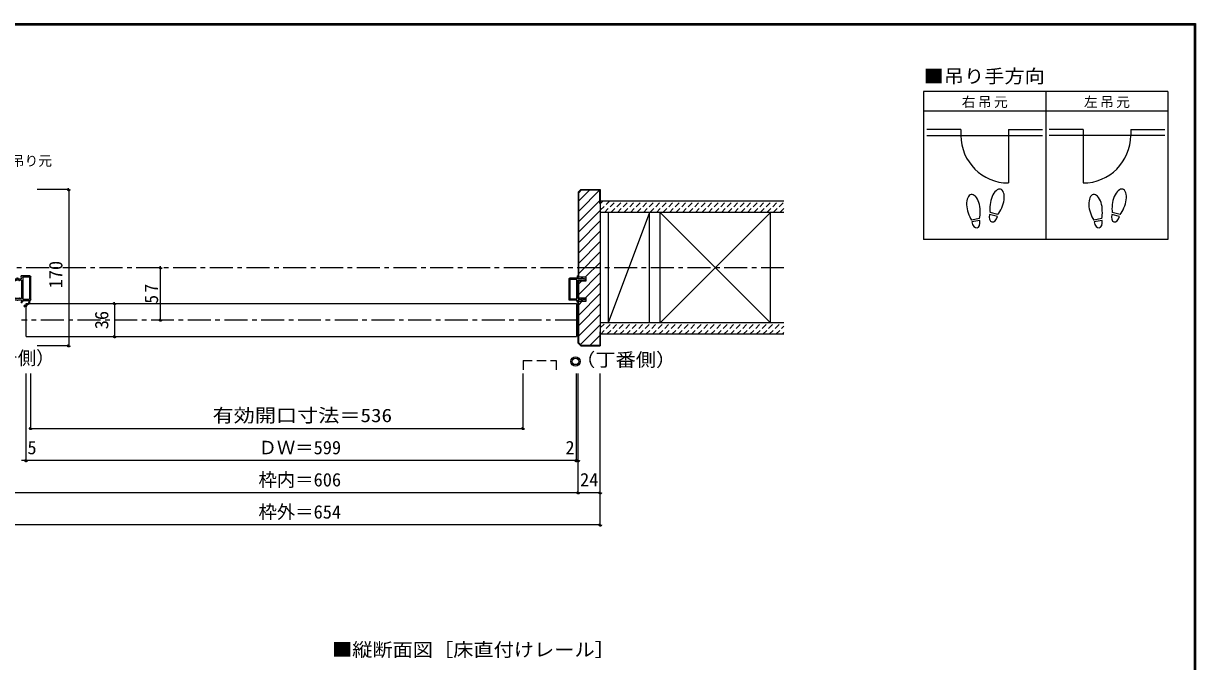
# Model space of a CAD drawing. Units: millimetres at full size, sheet at 1:5. Extents: x -973 to 977, y -718 to 696.
# Drawn here: x -299 to 977, y 1 to 696 of the extents above; entities that cross this region are included whole.
import ezdxf
from ezdxf.enums import TextEntityAlignment as Align

# ---------------------------------------------------------------- set-up
doc = ezdxf.new("R2010")
doc.units = ezdxf.units.MM
doc.header["$LTSCALE"] = 5
doc.header["$PDMODE"] = 32
doc.header["$PDSIZE"] = 2.5
for name, pattern in [('CHAIN1', [8, 5, -1, 1, -1]), ('DASHED1', [1.8, 1.2, -0.6]), ('DASHED2', [3, 2, -1])]:
    doc.linetypes.add(name, pattern=pattern)
for name, color, linetype in [('0-0_補助線', 7, 'Continuous'), ('0-1_通り芯', 4, 'CHAIN1'), ('0-3_仕上げ', 7, 'Continuous'), ('0-4_枠', 3, 'Continuous'), ('0-6_扉', 6, 'Continuous'), ('0-7_金物', 7, 'Continuous'), ('0-8_戸当り', 3, 'Continuous'), ('0-A_文字', 7, 'Continuous'), ('0-B_寸法', 4, 'DASHED1'), ('0-C_ハッチ', 4, 'DASHED1'), ('F-1_枠', 6, 'Continuous')]:
    doc.layers.add(name, color=color, linetype=linetype)
doc.styles.add('ＭＳ ゴシック', font='')
doc.styles.get('ＭＳ ゴシック').set_extended_font_data('MS Gothic')

# ---------------------------------------------------------------- blocks, each defined once
blk = doc.blocks.new('2')
at = {"layer": '0-0_補助線'}
for p, q in [((-9.846, -9.622), (-9.846, 15.078)), ((-8.846, 16.078), (0.354, 16.078)), ((-8.846, 15.878), (0.637, 15.878)), ((-8.446, 14.378), (-8.446, -8.922)), ((-8.146, 14.678), (-1.546, 14.678)), ((-1.246, 14.378), (-1.246, -8.922)), ((4.154, 13.753), (4.154, 13.053)), ((5.154, 13.053), (4.512, 13.876)), ((7.154, 13.053), (5.154, 13.053)), ((0.154, 11.653), (2.154, 11.653)), ((0.154, 11.653), (0.154, -8.497)), ((2.154, 10.953), (2.154, 11.653)), ((3.154, 11.653), (2.512, 10.83)), ((3.154, 11.653), (6.154, 11.653)), ((6.154, 10.953), (6.154, 11.653)), ((7.558, 12.258), (6.516, 10.835)), ((-1.48, -10.622), (-8.846, -10.622)), ((-1.546, -9.222), (-8.146, -9.222)), ((-1.189, -10.85), (-0.732, -12.694)), ((0.154, -8.497), (2.154, -8.497)), ((4.154, -9.897), (0.154, -9.897)), ((0.154, -9.897), (0.154, -10.622)), ((0.154, -10.622), (0.645, -12.548)), ((2.154, -7.797), (2.154, -8.497)), ((3.154, -8.497), (2.512, -7.674)), ((3.154, -8.497), (6.154, -8.497)), ((4.154, -10.597), (4.154, -9.897)), ((5.154, -9.897), (4.512, -10.72)), ((7.154, -9.897), (5.154, -9.897)), ((6.154, -7.797), (6.154, -8.497)), ((7.558, -9.101), (6.516, -7.679)), ((0.354, -12.922), (-0.441, -12.922))]:
    blk.add_line(p, q, dxfattribs=at)
for points in [[(-9.646, 15.078), (-9.646, -9.622), (-9.846, -9.622)], [(4.154, 13.053), (0.154, 13.053), (0.649, 15.723)]]:
    blk.add_lwpolyline(points, dxfattribs=at)
for centre, radius, start, end in [((-8.846, 15.078), 1, 90, 180), ((-8.846, 15.078), 0.8, 90, 180), ((-8.146, 14.378), 0.3, 90, 180), ((-1.546, 14.378), 0.3, 0, 90), ((0.354, 15.778), 0.3, 349.49875, 90), ((4.354, 13.753), 0.2, 37.96957, 180), ((7.154, 12.553), 0.5, 323.78053, 90), ((2.354, 10.953), 0.2, 180, 322.03043), ((6.354, 10.953), 0.2, 180, 323.78053), ((-8.846, -9.622), 1, 180, 270), ((-2.846, -10.72), 6, 179.06153, 259.29815), ((-8.146, -8.922), 0.3, 180, 270), ((-2.846, -10.72), 5.3, 178.93757, 259.29815), ((-1.546, -8.922), 0.3, 270, 0), ((-1.48, -10.922), 0.3, 13.9282, 90), ((-0.441, -12.622), 0.3, 193.9282, 270), ((0.354, -12.622), 0.3, 270, 14.29438), ((2.354, -7.797), 0.2, 37.96957, 180), ((4.354, -10.597), 0.2, 180, 322.03043), ((6.354, -7.797), 0.2, 36.21947, 180), ((7.154, -9.397), 0.5, 270, 36.21947), ((-3.896, -16.272), 0.35, 259.29815, 79.29815)]:
    blk.add_arc(centre, radius, start, end, dxfattribs=at)
blk.add_point((-3.896, -16.622), dxfattribs=at)
blk = doc.blocks.new('01')
at = {"layer": '0-0_補助線'}
for p, q in [((-14.5, 0.346), (-14.5, -0.449)), ((-14.3, 0.346), (-14.3, -0.449)), ((-12.045, -0.049), (-14.178, 0.444)), ((-12, 0.146), (-14.133, 0.639)), ((-11.475, 5.146), (-12.298, 4.504)), ((-12.175, 4.146), (-11.475, 4.146)), ((-12.045, -0.049), (-11.993, 0.145)), ((-11.475, 0.146), (-12, 0.146)), ((-11.475, 7.146), (-11.475, 5.146)), ((-11.475, 4.146), (-11.475, 0.146)), ((-10.68, 7.55), (-9.257, 6.508)), ((-9.375, 6.146), (-10.075, 6.146)), ((-10.075, 3.146), (-10.075, 6.146)), ((-10.075, 3.146), (-9.252, 2.504)), ((-9.375, 2.146), (-10.075, 2.146)), ((-10.075, 0.146), (-10.075, 2.146)), ((-10.075, 0.146), (10.075, 0.146)), ((10.075, 3.146), (9.252, 2.504)), ((10.68, 7.55), (9.257, 6.508)), ((9.375, 6.146), (10.075, 6.146)), ((9.375, 2.146), (10.075, 2.146)), ((10.075, 3.146), (10.075, 6.146)), ((10.075, 0.146), (10.075, 2.146)), ((11.475, 7.146), (11.475, 5.146)), ((11.475, 5.146), (12.298, 4.504)), ((12.175, 4.146), (11.475, 4.146)), ((11.475, 4.146), (11.475, 0.146)), ((11.475, 0.146), (12, 0.146)), ((12.045, -0.049), (11.993, 0.145)), ((12, 0.146), (14.133, 0.639)), ((12.045, -0.049), (14.178, 0.444)), ((14.3, 0.346), (14.3, -0.449)), ((14.5, 0.346), (14.5, -0.449)), ((-14.265, -0.741), (-12.235, -1.196)), ((-14.222, -0.546), (-12.191, -1.001)), ((-12, -1.488), (-12, -8.854)), ((-11.8, -1.488), (-11.8, -8.854)), ((-11, -9.654), (11, -9.654)), ((11, -9.854), (-11, -9.854)), ((-10.6, -1.554), (-10.6, -8.154)), ((-10.3, -1.254), (10.3, -1.254)), ((-10.3, -8.454), (10.3, -8.454)), ((10.6, -1.554), (10.6, -8.154)), ((11.8, -1.488), (11.8, -8.854)), ((12, -1.488), (12, -8.854)), ((14.222, -0.546), (12.191, -1.001)), ((14.265, -0.741), (12.235, -1.196))]:
    blk.add_line(p, q, dxfattribs=at)
for centre, radius, start, end in [((-14.2, 0.346), 0.3, 77.00048, 180), ((-14.2, 0.346), 0.1, 77.00048, 180), ((-12.175, 4.346), 0.2, 127.96957, 270), ((-10.975, 7.146), 0.5, 53.78053, 180), ((-9.375, 6.346), 0.2, 270, 53.78053), ((-9.375, 2.346), 0.2, 270, 52.03043), ((9.375, 6.346), 0.2, 126.21947, 270), ((9.375, 2.346), 0.2, 127.96957, 270), ((10.975, 7.146), 0.5, 0, 126.21947), ((12.175, 4.346), 0.2, 270, 52.03043), ((14.2, 0.346), 0.3, 0, 102.99952), ((14.2, 0.346), 0.1, 0, 102.99952), ((-14.2, -0.449), 0.3, 180, 257.3929), ((-14.2, -0.449), 0.1, 180, 257.3929), ((-12.3, -1.488), 0.3, 0, 76.0718), ((-12.3, -1.488), 0.5, 0, 76.0718), ((-11, -8.854), 1, 180, 270), ((-11, -8.854), 0.8, 180, 270), ((-10.3, -1.554), 0.3, 90, 180), ((-10.3, -8.154), 0.3, 180, 270), ((10.3, -1.554), 0.3, 0, 90), ((10.3, -8.154), 0.3, 270, 0), ((11, -8.854), 1, 270, 0), ((11, -8.854), 0.8, 270, 0), ((12.3, -1.488), 0.5, 103.9282, 180), ((12.3, -1.488), 0.3, 103.9282, 180), ((14.2, -0.449), 0.1, 282.6071, 0), ((14.2, -0.449), 0.3, 282.6071, 0)]:
    blk.add_arc(centre, radius, start, end, dxfattribs=at)

msp = doc.modelspace()

# ---------------------------------------------------------------- linework, layer by layer
at = {"layer": '0-1_通り芯'}
for p, q in [((528.653, 430), (-525.347, 430)), ((304.653, 373), (-301.347, 373))]:
    msp.add_line(p, q, dxfattribs=at)
at = {"layer": '0-3_仕上げ', "color": 2}
for p, q in [((528.653, 502.5), (328.653, 502.5)), ((528.653, 490), (328.653, 490)), ((528.653, 370), (328.653, 370)), ((528.653, 357.5), (328.653, 357.5))]:
    msp.add_line(p, q, dxfattribs=at)
at = {"layer": '0-3_仕上げ', "color": 3}
for p, q in [((337.153, 490), (337.153, 370)), ((382.153, 370), (382.153, 490)), ((394.037, 370), (394.037, 490)), ((514.037, 370), (514.037, 490))]:
    msp.add_line(p, q, dxfattribs=at)
at = {"layer": '0-3_仕上げ'}
for p, q in [((382.153, 490), (337.153, 370)), ((394.037, 370), (514.037, 490)), ((394.037, 490), (514.037, 370))]:
    msp.add_line(p, q, dxfattribs=at)
at = {"layer": '0-4_枠'}
for p, q in [((307.481, 515), (304.653, 512.172)), ((304.653, 512.172), (304.653, 419.5)), ((307.689, 514.5), (305.153, 511.964)), ((305.153, 419.5), (305.153, 511.964)), ((307.481, 515), (328.653, 515)), ((328.153, 514.5), (307.689, 514.5)), ((328.153, 500), (328.153, 514.5)), ((328.653, 515), (328.653, 345)), ((328.153, 500), (328.653, 500)), ((304.653, 397.2), (304.653, 415.8)), ((304.653, 415.8), (313.153, 415.8)), ((305.153, 397.2), (305.153, 415.8)), ((304.653, 397.2), (313.153, 397.2)), ((313.153, 393.5), (313.153, 397.2)), ((304.653, 393.5), (313.153, 393.5)), ((304.653, 347.828), (304.653, 393.5)), ((305.153, 348.036), (305.153, 393.5)), ((328.153, 360), (328.153, 345.5)), ((328.153, 360), (328.653, 360)), ((307.481, 345), (304.653, 347.828)), ((307.689, 345.5), (305.153, 348.036)), ((307.481, 345), (328.653, 345)), ((307.689, 345.5), (328.153, 345.5))]:
    msp.add_line(p, q, dxfattribs=at)
msp.add_lwpolyline([(313.153, 415.8), (313.153, 419.5), (304.653, 419.5)], dxfattribs=at)
at = {"layer": '0-6_扉'}
for p, q in [((-296.347, 355), (-296.347, 391)), ((-296.347, 391), (302.653, 391)), ((302.653, 391), (302.653, 355)), ((-296.347, 355), (302.653, 355))]:
    msp.add_line(p, q, dxfattribs=at)
at = {"layer": '0-6_扉', "linetype": 'DASHED2'}
for p, q in [((244.658, 328.908), (280.658, 328.908)), ((244.658, 328.908), (244.658, 315)), ((280.658, 328.908), (280.658, 315))]:
    msp.add_line(p, q, dxfattribs=at)
at = {"layer": '0-7_金物'}
for radius in [5, 3.5]:
    msp.add_circle((301.702, 327.957), radius, dxfattribs=at)
at = {"layer": '0-8_戸当り', "color": 2}
for p, q in [((721.239, 580.308), (684.139, 580.308)), ((721.239, 580.308), (721.239, 574.008)), ((773.039, 580.308), (810.139, 580.308)), ((773.039, 580.308), (773.039, 522.208)), ((854.239, 580.308), (817.139, 580.308)), ((854.239, 580.308), (854.239, 522.208)), ((906.039, 580.308), (943.139, 580.308)), ((906.039, 580.308), (906.039, 574.008)), ((684.139, 574.008), (810.139, 574.008)), ((943.139, 574.008), (817.139, 574.008))]:
    msp.add_line(p, q, dxfattribs=at)
at = {"layer": '0-8_戸当り'}
for p, q in [((760.924, 485.706), (752.444, 487.978)), ((761.468, 487.735), (752.987, 490.007)), ((893.924, 485.706), (885.444, 487.978)), ((894.468, 487.735), (885.987, 490.007)), ((741.457, 483.378), (732.811, 481.853)), ((741.822, 481.31), (733.175, 479.785)), ((874.457, 483.378), (865.811, 481.853)), ((874.822, 481.31), (866.175, 479.785))]:
    msp.add_line(p, q, dxfattribs=at)
at = {"layer": '0-8_戸当り', "color": 2}
for centre, start, end in [((773.039, 574.008), 180, 270), ((854.239, 574.008), 270, 0)]:
    msp.add_arc(centre, 51.8, start, end, dxfattribs=at)
at = {"layer": '0-8_戸当り'}
for centre, major_axis, ratio, start_param, end_param in [((734.795, 495.877), (-2.445, 13.867), 0.5, 4.34059143, 8.22577918), ((760.713, 501.878), (3.644, 13.601), 0.5, 4.34059143, 8.22577918), ((867.795, 495.877), (-2.445, 13.867), 0.5, 4.34059143, 8.22577918), ((893.713, 501.878), (3.644, 13.601), 0.5, 4.34059143, 8.22577918), ((760.609, 501.489), (4.416, 16.48), 0.4, 1.85063327, 2.44287679), ((893.609, 501.489), (4.416, 16.48), 0.4, 1.85063327, 2.44287679), ((734.865, 495.481), (-2.963, 16.802), 0.4, 1.85063327, 2.44287679), ((734.865, 495.481), (-2.963, 16.802), 0.4, 3.84030852, 4.43255203), ((756.684, 486.842), (1.894, 7.067), 0.6, 1.57079633, 4.71238898), ((760.609, 501.489), (4.416, 16.48), 0.4, 3.84030852, 4.43255203), ((867.865, 495.481), (-2.963, 16.802), 0.4, 1.85063327, 2.44287679), ((867.865, 495.481), (-2.963, 16.802), 0.4, 3.84030852, 4.43255203), ((889.684, 486.842), (1.894, 7.067), 0.6, 1.57079633, 4.71238898), ((893.609, 501.489), (4.416, 16.48), 0.4, 3.84030852, 4.43255203), ((737.498, 480.548), (-1.27, 7.205), 0.6, 1.57079633, 4.71238898), ((870.498, 480.548), (-1.27, 7.205), 0.6, 1.57079633, 4.71238898)]:
    msp.add_ellipse(centre, major_axis=major_axis, ratio=ratio, start_param=start_param, end_param=end_param, dxfattribs=at)
at = {"layer": '0-A_文字', "color": 3}
for p, q in [((680.639, 621.667), (680.639, 460.667)), ((946.639, 621.667), (680.639, 621.667)), ((813.639, 621.667), (813.639, 460.667)), ((680.639, 600.667), (946.639, 600.667))]:
    msp.add_line(p, q, dxfattribs=at)
msp.add_lwpolyline([(946.639, 621.667), (946.639, 460.667), (680.639, 460.667)], dxfattribs=at)
at = {"layer": '0-B_寸法', "linetype": 'Continuous'}
for p, q in [((-249.925, 515), (-284.447, 515)), ((-249.925, 515), (-249.925, 345)), ((-149.925, 373), (-149.925, 430)), ((-199.925, 391), (-199.925, 355)), ((-249.925, 345), (-284.447, 345)), ((-296.347, 220), (-296.347, 315)), ((-291.347, 255), (-291.347, 315)), ((244.658, 255), (244.658, 315)), ((302.653, 220), (302.653, 315)), ((304.653, 185), (304.653, 315)), ((328.653, 150), (328.653, 315)), ((-291.347, 255), (244.658, 255)), ((304.653, 220), (-301.347, 220)), ((328.653, 185), (-325.347, 185)), ((328.653, 150), (-325.347, 150))]:
    msp.add_line(p, q, dxfattribs=at)
at = {"layer": '0-B_寸法', "color": 7}
for p in [(-249.925, 515), (-149.925, 430), (-199.925, 391), (-149.925, 373), (-249.925, 345), (-199.925, 355), (-291.347, 255), (244.658, 255), (-296.347, 220), (302.653, 220), (304.653, 220), (304.653, 185), (328.653, 185), (328.653, 150)]:
    msp.add_point(p, dxfattribs=at)
at = {"layer": '0-C_ハッチ', "linetype": 'Continuous'}
for p, q in [((328.653, 514.98), (305.153, 491.48)), ((316.859, 514.5), (305.153, 502.794)), ((328.153, 503.167), (305.153, 480.166)), ((328.653, 492.353), (305.153, 468.853)), ((328.653, 481.039), (305.153, 457.539)), ((328.653, 469.725), (305.153, 446.225)), ((328.653, 458.412), (305.153, 434.912)), ((328.653, 447.098), (305.153, 423.598)), ((328.653, 435.784), (312.369, 419.5)), ((328.653, 424.47), (305.153, 400.97)), ((308.669, 415.8), (305.153, 412.284)), ((328.653, 413.157), (312.696, 397.2)), ((328.653, 401.843), (305.153, 378.343)), ((308.996, 393.5), (305.153, 389.657)), ((328.653, 390.529), (305.153, 367.029)), ((328.653, 379.216), (305.153, 355.716)), ((328.653, 367.902), (306.97, 346.219)), ((328.153, 356.088), (317.565, 345.5))]:
    msp.add_line(p, q, dxfattribs=at)
at = {"layer": '0-C_ハッチ'}
for p, q in [((328.653, 499.601), (331.552, 502.5)), ((328.653, 492.53), (338.623, 502.5)), ((333.194, 490), (345.694, 502.5)), ((340.265, 490), (352.765, 502.5)), ((347.336, 490), (359.836, 502.5)), ((354.408, 490), (366.908, 502.5)), ((361.479, 490), (373.979, 502.5)), ((368.55, 490), (381.05, 502.5)), ((375.621, 490), (388.121, 502.5)), ((382.692, 490), (395.192, 502.5)), ((389.763, 490), (402.263, 502.5)), ((396.834, 490), (409.334, 502.5)), ((403.905, 490), (416.405, 502.5)), ((410.976, 490), (421.818, 500.841)), ((418.047, 490), (430.547, 502.5)), ((425.118, 490), (437.618, 502.5)), ((432.189, 490), (444.689, 502.5)), ((439.26, 490), (451.76, 502.5)), ((446.331, 490), (458.831, 502.5)), ((453.402, 490), (465.902, 502.5)), ((460.474, 490), (472.974, 502.5)), ((467.545, 490), (480.045, 502.5)), ((474.616, 490), (487.116, 502.5)), ((481.687, 490), (494.187, 502.5)), ((488.758, 490), (501.258, 502.5)), ((495.829, 490), (508.329, 502.5)), ((502.9, 490), (515.4, 502.5)), ((509.971, 490), (522.471, 502.5)), ((517.042, 490), (528.653, 501.611)), ((524.113, 490), (528.653, 494.54)), ((328.653, 364.393), (334.26, 370)), ((328.742, 357.411), (341.331, 370)), ((335.902, 357.5), (348.402, 370)), ((342.974, 357.5), (355.474, 370)), ((350.045, 357.5), (362.545, 370)), ((357.116, 357.5), (369.616, 370)), ((364.187, 357.5), (376.687, 370)), ((371.258, 357.5), (383.758, 370)), ((378.329, 357.5), (390.829, 370)), ((385.4, 357.5), (397.9, 370)), ((392.471, 357.5), (404.971, 370)), ((399.542, 357.5), (412.042, 370)), ((406.613, 357.5), (419.113, 370)), ((413.684, 357.5), (426.184, 370)), ((420.755, 357.5), (433.255, 370)), ((427.826, 357.5), (440.326, 370)), ((434.897, 357.5), (447.397, 370)), ((441.969, 357.5), (454.469, 370)), ((449.04, 357.5), (461.54, 370)), ((456.111, 357.5), (468.611, 370)), ((463.182, 357.5), (475.682, 370)), ((470.253, 357.5), (482.753, 370)), ((477.324, 357.5), (489.824, 370)), ((484.395, 357.5), (496.895, 370)), ((491.466, 357.5), (503.966, 370)), ((498.537, 357.5), (511.037, 370)), ((505.608, 357.5), (518.108, 370)), ((512.679, 357.5), (525.179, 370)), ((519.75, 357.5), (528.653, 366.403)), ((526.821, 357.5), (528.653, 359.332))]:
    msp.add_line(p, q, dxfattribs=at)
at = {"layer": 'F-1_枠'}
for p, q in [((-973.347, 695.833), (976.653, 695.833)), ((-973.347, 695), (976.653, 695)), ((-973.347, 694.167), (976.653, 694.167)), ((974.986, 695.833), (974.986, -700.833)), ((975.82, 695.833), (975.82, -700.833)), ((976.653, 695.833), (976.653, -700.833))]:
    msp.add_line(p, q, dxfattribs=at)

# ---------------------------------------------------------------- block references
at = {"layer": '0-0_補助線', "xscale": -1}
msp.add_blockref('2', (-301.193, 404.922), dxfattribs=at)
at = {"layer": '0-0_補助線', "xscale": -1, "rotation": 270}
msp.add_blockref('01', (304.507, 406.5), dxfattribs=at)

# ---------------------------------------------------------------- texts
at = {"layer": '0-A_文字', "style": 'ＭＳ ゴシック', "width": 1.1}
for s, p in [('■吊り手方向', (680.639, 626.667)), ('（丁番側）', (301.335, 318.105)), ('■縦断面図［床直付けレール］', (36.653, 2.5))]:
    msp.add_text(s, height=14.66, dxfattribs=at).set_placement(p, align=Align.BOTTOM_LEFT)
at = {"layer": '0-A_文字', "style": 'ＭＳ ゴシック'}
for s, height, p in [('※図示：右吊り元', 11, (-388.073, 537.5)), ('（ラッチ側）', 14.66, (-385.347, 320))]:
    msp.add_text(s, height=height, dxfattribs=at).set_placement(p, align=Align.BOTTOM_LEFT)
at = {"layer": '0-A_文字', "char_height": 11, "attachment_point": 7, "style": 'ＭＳ ゴシック'}
for s, insert in [('\\T1.17;右吊元', (722.139, 603.667)), ('\\T1.17;左吊元', (855.139, 603.667))]:
    msp.add_mtext(s, dxfattribs=dict(at, insert=insert))
at = {"layer": '0-B_寸法', "color": 7, "style": 'ＭＳ ゴシック'}
for s, p in [('170', (-252.425, 407.5)), ('36', (-202.425, 363))]:
    msp.add_text(s, height=14.66, rotation=90, dxfattribs=at).set_placement(p, align=Align.BOTTOM_LEFT)
at = {"layer": '0-B_寸法', "color": 7, "style": 'ＭＳ ゴシック', "width": 1.15}
msp.add_text('有効開口寸法＝536', height=14.66, dxfattribs=at).set_placement((-93.347, 257.5), align=Align.BOTTOM_LEFT)
at = {"layer": '0-B_寸法', "color": 7, "style": 'ＭＳ ゴシック'}
for s, p in [('5', (-294.861, 222.5)), ('ＤＷ＝599', (-43.347, 222.5)), ('2', (290.757, 222.5)), ('枠内＝606', (-43.347, 187.5)), ('24', (306.653, 187.5)), ('枠外＝654', (-43.347, 152.5))]:
    msp.add_text(s, height=14.66, dxfattribs=at).set_placement(p, align=Align.BOTTOM_LEFT)
at = {"layer": '0-B_寸法', "color": 7, "insert": (-152.425, 390.875), "char_height": 14.66, "attachment_point": 7, "rotation": 90, "style": 'ＭＳ ゴシック'}
msp.add_mtext('\\T1.27;\\W0.95;57', dxfattribs=at)

doc.saveas('drawing.dxf')
